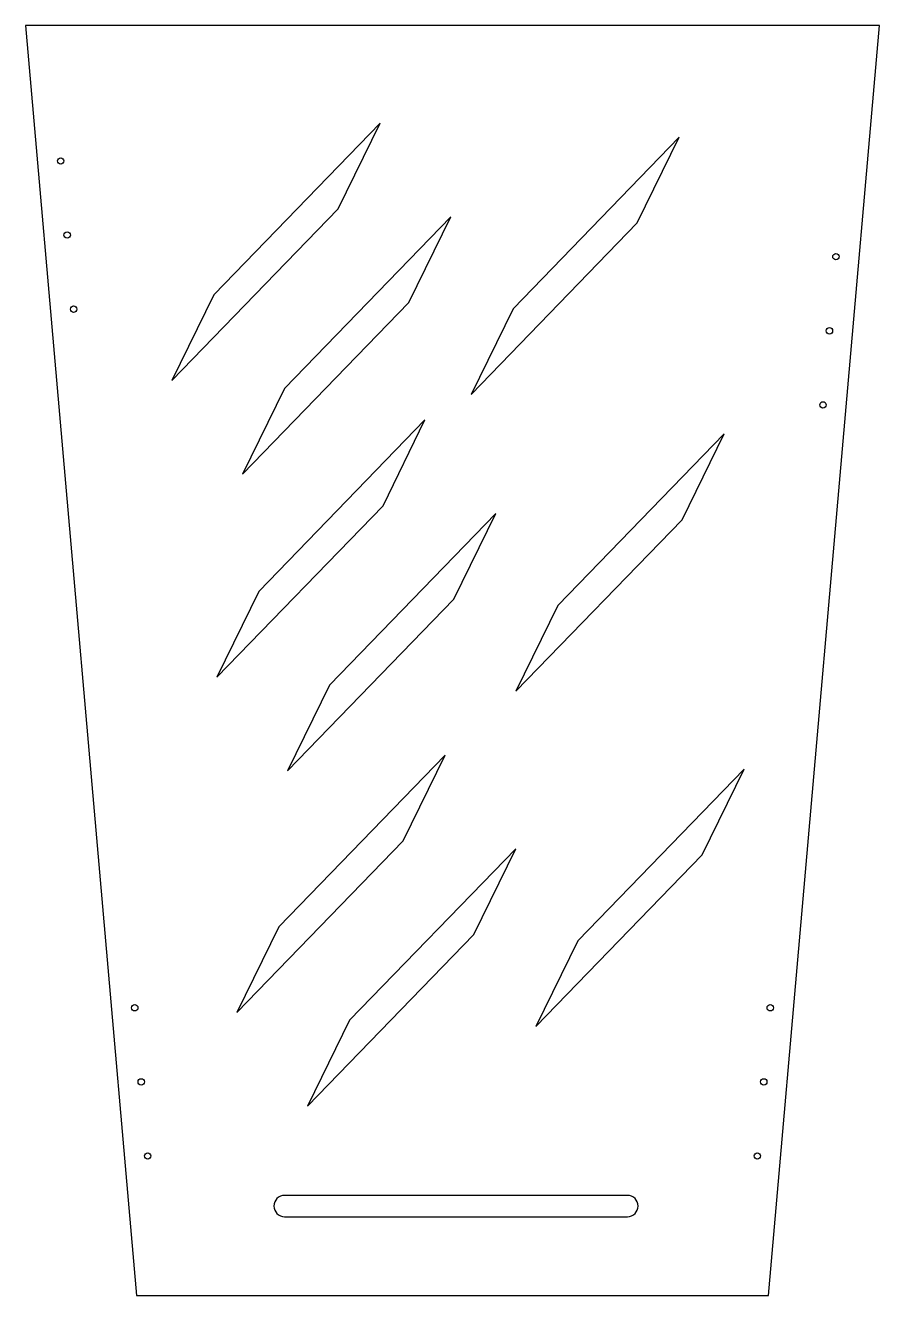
# Model space of a CAD drawing. Header units: millimetres. Extents: x -201 to 201, y -87 to 511.
import ezdxf

# ---------------------------------------------------------------- set-up
doc = ezdxf.new("R2010")
doc.units = ezdxf.units.MM

msp = doc.modelspace()

# ---------------------------------------------------------------- linework, layer by layer
at = {"color": 7, "linetype": 'Continuous', "lineweight": 25}
for p, q in [((-201.09, 510.52), (-148.79, -87.2)), ((201.09, 510.52), (-201.09, 510.52)), ((148.79, -87.2), (201.09, 510.52)), ((-34.09, 464.53), (-112.37, 383.78)), ((-53.87, 424.15), (-34.09, 464.53)), ((106.78, 457.94), (28.51, 377.19)), ((87.01, 417.57), (106.78, 457.94)), ((-132.14, 343.41), (-53.87, 424.15)), ((-0.81, 420.48), (-79.09, 339.73)), ((-20.59, 380.11), (-0.81, 420.48)), ((8.73, 336.82), (87.01, 417.57)), ((-112.37, 383.78), (-132.14, 343.41)), ((-98.86, 299.36), (-20.59, 380.11)), ((28.51, 377.19), (8.73, 336.82)), ((-79.09, 339.73), (-98.86, 299.36)), ((-12.95, 324.87), (-91.22, 244.13)), ((-32.72, 284.5), (-12.95, 324.87)), ((127.93, 318.29), (49.65, 237.54)), ((108.15, 277.91), (127.93, 318.29)), ((-111, 203.75), (-32.72, 284.5)), ((20.33, 280.83), (-57.94, 200.08)), ((0.56, 240.45), (20.33, 280.83)), ((29.88, 197.17), (108.15, 277.91)), ((-91.22, 244.13), (-111, 203.75)), ((-77.72, 159.71), (0.56, 240.45)), ((49.65, 237.54), (29.88, 197.17)), ((-57.94, 200.08), (-77.72, 159.71)), ((-3.52, 167.15), (-81.8, 86.4)), ((-23.3, 126.77), (-3.52, 167.15)), ((137.35, 160.56), (59.08, 79.81)), ((117.58, 120.19), (137.35, 160.56)), ((-101.57, 46.03), (-23.3, 126.77)), ((29.76, 123.1), (-48.51, 42.35)), ((9.99, 82.73), (29.76, 123.1)), ((39.3, 39.44), (117.58, 120.19)), ((-81.8, 86.4), (-101.57, 46.03)), ((-68.29, 1.98), (9.99, 82.73)), ((59.08, 79.81), (39.3, 39.44)), ((-48.51, 42.35), (-68.29, 1.98)), ((82.39, -40.06), (-79.1, -40.06)), ((-79.1, -50.06), (82.39, -50.06)), ((-148.79, -87.2), (148.79, -87.2))]:
    msp.add_line(p, q, dxfattribs=at)
for centre in [(-184.46, 446.72), (-181.41, 411.86), (180.52, 401.67), (-178.36, 376.99), (177.47, 366.8), (174.42, 331.93), (-149.6, 48.24), (149.6, 48.24), (-146.55, 13.38), (146.55, 13.38), (-143.5, -21.49), (143.5, -21.49)]:
    msp.add_circle(centre, 1.5, dxfattribs=at)
for centre, start, end in [((-79.1, -45.06), 90, 270), ((82.39, -45.06), 270, 90)]:
    msp.add_arc(centre, 5, start, end, dxfattribs=at)

doc.saveas('drawing.dxf')
